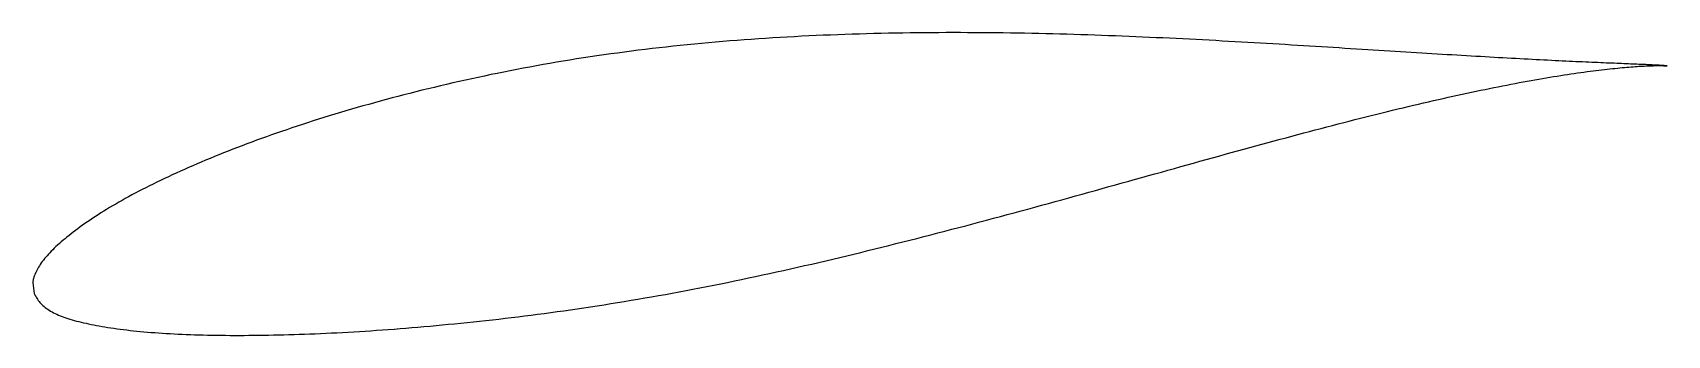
# Model space of a CAD drawing. Header units: metres. Extents: x -32 to 64.7, y -6.9 to 11.
import ezdxf

# ---------------------------------------------------------------- set-up
doc = ezdxf.new("R2010")
doc.units = ezdxf.units.M

msp = doc.modelspace()

# ---------------------------------------------------------------- linework, layer by layer
msp.add_lwpolyline([(64.724, 9.026), (64.722, 9.026), (64.716, 9.027), (64.707, 9.029), (64.693, 9.03), (64.676, 9.032), (64.655, 9.035), (64.63, 9.037), (64.602, 9.039), (64.57, 9.042), (64.534, 9.045), (64.494, 9.048), (64.451, 9.051), (64.403, 9.054), (64.352, 9.057), (64.298, 9.06), (64.239, 9.064), (64.177, 9.067), (64.111, 9.071), (64.042, 9.074), (63.968, 9.078), (63.891, 9.082), (63.811, 9.086), (63.726, 9.09), (63.638, 9.094), (63.547, 9.098), (63.451, 9.102), (63.352, 9.107), (63.249, 9.111), (63.143, 9.116), (63.033, 9.12), (62.919, 9.125), (62.802, 9.13), (62.681, 9.135), (62.556, 9.14), (62.428, 9.146), (62.296, 9.151), (62.161, 9.157), (62.022, 9.162), (61.88, 9.168), (61.734, 9.174), (61.584, 9.181), (61.431, 9.187), (61.274, 9.194), (61.114, 9.2), (60.95, 9.207), (60.783, 9.214), (60.613, 9.222), (60.438, 9.229), (60.261, 9.237), (60.08, 9.245), (59.895, 9.253), (59.708, 9.261), (59.516, 9.27), (59.322, 9.279), (59.124, 9.288), (58.922, 9.298), (58.718, 9.307), (58.509, 9.317), (58.298, 9.327), (58.083, 9.338), (57.865, 9.349), (57.644, 9.36), (57.42, 9.371), (57.192, 9.382), (56.961, 9.394), (56.727, 9.407), (56.489, 9.419), (56.249, 9.432), (56.005, 9.445), (55.758, 9.459), (55.509, 9.472), (55.256, 9.486), (54.999, 9.5), (54.74, 9.515), (54.478, 9.53), (54.213, 9.545), (53.945, 9.56), (53.674, 9.576), (53.4, 9.592), (53.123, 9.608), (52.843, 9.624), (52.56, 9.641), (52.274, 9.658), (51.986, 9.675), (51.694, 9.693), (51.4, 9.711), (51.103, 9.729), (50.803, 9.747), (50.501, 9.765), (50.196, 9.784), (49.888, 9.803), (49.578, 9.822), (49.264, 9.842), (48.949, 9.861), (48.63, 9.881), (48.31, 9.901), (47.986, 9.922), (47.66, 9.942), (47.332, 9.963), (47.001, 9.983), (46.668, 10.005), (46.332, 10.026), (45.994, 10.047), (45.653, 10.068), (45.311, 10.09), (44.966, 10.111), (44.618, 10.133), (44.269, 10.155), (43.917, 10.177), (43.563, 10.199), (43.207, 10.221), (42.849, 10.243), (42.488, 10.265), (42.126, 10.287), (41.761, 10.309), (41.395, 10.331), (41.026, 10.353), (40.656, 10.375), (40.284, 10.396), (39.909, 10.418), (39.533, 10.44), (39.155, 10.461), (38.776, 10.482), (38.394, 10.503), (38.011, 10.524), (37.626, 10.545), (37.24, 10.565), (36.851, 10.585), (36.462, 10.605), (36.07, 10.625), (35.677, 10.644), (35.283, 10.663), (34.887, 10.682), (34.49, 10.7), (34.091, 10.719), (33.691, 10.736), (33.289, 10.753), (32.886, 10.77), (32.482, 10.786), (32.077, 10.802), (31.67, 10.818), (31.262, 10.833), (30.853, 10.847), (30.444, 10.861), (30.032, 10.874), (29.62, 10.887), (29.207, 10.9), (28.793, 10.911), (28.378, 10.922), (27.962, 10.932), (27.545, 10.942), (27.127, 10.951), (26.709, 10.959), (26.289, 10.967), (25.869, 10.973), (25.449, 10.979), (25.027, 10.985), (24.605, 10.989), (24.182, 10.993), (23.759, 10.995), (23.335, 10.997), (22.911, 10.998), (22.486, 10.999), (22.061, 10.998), (21.636, 10.997), (21.21, 10.994), (20.783, 10.991), (20.357, 10.987), (19.93, 10.982), (19.503, 10.976), (19.076, 10.969), (18.648, 10.961), (18.221, 10.952), (17.793, 10.942), (17.365, 10.93), (16.938, 10.918), (16.51, 10.905), (16.082, 10.891), (15.655, 10.876), (15.228, 10.859), (14.8, 10.842), (14.373, 10.823), (13.946, 10.803), (13.52, 10.782), (13.093, 10.76), (12.668, 10.737), (12.242, 10.712), (11.817, 10.686), (11.392, 10.66), (10.968, 10.631), (10.544, 10.602), (10.121, 10.571), (9.698, 10.539), (9.276, 10.506), (8.854, 10.471), (8.434, 10.436), (8.013, 10.399), (7.594, 10.36), (7.176, 10.32), (6.758, 10.279), (6.341, 10.237), (5.925, 10.193), (5.51, 10.148), (5.095, 10.101), (4.682, 10.054), (4.27, 10.004), (3.859, 9.954), (3.449, 9.902), (3.04, 9.848), (2.632, 9.793), (2.225, 9.737), (1.819, 9.68), (1.415, 9.622), (1.012, 9.562), (0.61, 9.5), (0.21, 9.438), (-0.19, 9.374), (-0.587, 9.308), (-0.984, 9.242), (-1.379, 9.174), (-1.772, 9.105), (-2.164, 9.035), (-2.555, 8.963), (-2.944, 8.891), (-3.331, 8.817), (-3.717, 8.742), (-4.101, 8.665), (-4.484, 8.588), (-4.865, 8.51), (-5.244, 8.43), (-5.621, 8.35), (-5.997, 8.269), (-6.371, 8.186), (-6.743, 8.103), (-7.113, 8.018), (-7.482, 7.933), (-7.848, 7.847), (-8.213, 7.759), (-8.575, 7.672), (-8.936, 7.583), (-9.295, 7.494), (-9.651, 7.403), (-10.006, 7.312), (-10.359, 7.221), (-10.709, 7.128), (-11.058, 7.035), (-11.404, 6.941), (-11.748, 6.847), (-12.09, 6.751), (-12.43, 6.656), (-12.767, 6.559), (-13.102, 6.462), (-13.435, 6.364), (-13.766, 6.266), (-14.094, 6.166), (-14.42, 6.067), (-14.743, 5.967), (-15.064, 5.866), (-15.383, 5.765), (-15.699, 5.663), (-16.013, 5.561), (-16.324, 5.458), (-16.633, 5.355), (-16.939, 5.251), (-17.242, 5.147), (-17.543, 5.043), (-17.842, 4.938), (-18.137, 4.832), (-18.431, 4.727), (-18.721, 4.621), (-19.009, 4.515), (-19.294, 4.409), (-19.576, 4.302), (-19.856, 4.195), (-20.132, 4.088), (-20.406, 3.98), (-20.677, 3.873), (-20.946, 3.765), (-21.211, 3.657), (-21.474, 3.549), (-21.733, 3.441), (-21.99, 3.333), (-22.244, 3.224), (-22.495, 3.116), (-22.743, 3.007), (-22.988, 2.899), (-23.23, 2.79), (-23.469, 2.682), (-23.705, 2.573), (-23.937, 2.464), (-24.167, 2.356), (-24.394, 2.247), (-24.618, 2.139), (-24.838, 2.031), (-25.055, 1.922), (-25.27, 1.814), (-25.481, 1.706), (-25.689, 1.598), (-25.893, 1.49), (-26.095, 1.383), (-26.293, 1.275), (-26.488, 1.168), (-26.68, 1.061), (-26.868, 0.954), (-27.053, 0.847), (-27.235, 0.741), (-27.414, 0.634), (-27.589, 0.528), (-27.761, 0.422), (-27.93, 0.316), (-28.095, 0.211), (-28.257, 0.106), (-28.415, 0.002), (-28.57, -0.103), (-28.722, -0.206), (-28.87, -0.31), (-29.015, -0.412), (-29.157, -0.514), (-29.295, -0.615), (-29.429, -0.716), (-29.561, -0.816), (-29.688, -0.915), (-29.813, -1.014), (-29.934, -1.111), (-30.051, -1.208), (-30.165, -1.304), (-30.276, -1.399), (-30.383, -1.493), (-30.487, -1.586), (-30.587, -1.678), (-30.684, -1.77), (-30.777, -1.861), (-30.866, -1.951), (-30.952, -2.04), (-31.035, -2.129), (-31.114, -2.216), (-31.189, -2.303), (-31.261, -2.389), (-31.329, -2.475), (-31.394, -2.56), (-31.455, -2.644), (-31.512, -2.727), (-31.566, -2.809), (-31.617, -2.89), (-31.663, -2.971), (-31.707, -3.05), (-31.746, -3.128), (-31.782, -3.204), (-31.815, -3.279), (-31.844, -3.352), (-31.87, -3.423), (-31.892, -3.492), (-31.911, -3.557), (-31.927, -3.619), (-31.939, -3.677), (-31.949, -3.728), (-31.956, -3.772), (-31.961, -3.806), (-31.963, -3.828), (-31.879, -4.446), (-31.876, -4.45), (-31.869, -4.464), (-31.856, -4.487), (-31.838, -4.52), (-31.815, -4.566), (-31.787, -4.619), (-31.755, -4.677), (-31.718, -4.738), (-31.678, -4.8), (-31.633, -4.863), (-31.585, -4.926), (-31.534, -4.988), (-31.478, -5.049), (-31.419, -5.109), (-31.357, -5.168), (-31.291, -5.226), (-31.221, -5.282), (-31.148, -5.337), (-31.072, -5.391), (-30.992, -5.443), (-30.908, -5.495), (-30.821, -5.544), (-30.73, -5.593), (-30.636, -5.64), (-30.539, -5.687), (-30.438, -5.731), (-30.333, -5.775), (-30.225, -5.817), (-30.113, -5.859), (-29.998, -5.899), (-29.88, -5.938), (-29.758, -5.976), (-29.633, -6.013), (-29.504, -6.05), (-29.371, -6.085), (-29.235, -6.12), (-29.096, -6.154), (-28.953, -6.187), (-28.807, -6.22), (-28.657, -6.252), (-28.504, -6.284), (-28.348, -6.315), (-28.188, -6.346), (-28.024, -6.376), (-27.858, -6.405), (-27.687, -6.433), (-27.514, -6.461), (-27.337, -6.489), (-27.157, -6.516), (-26.973, -6.542), (-26.786, -6.567), (-26.596, -6.591), (-26.403, -6.615), (-26.206, -6.638), (-26.006, -6.66), (-25.803, -6.681), (-25.597, -6.701), (-25.388, -6.72), (-25.175, -6.739), (-24.96, -6.757), (-24.741, -6.773), (-24.519, -6.789), (-24.294, -6.804), (-24.066, -6.818), (-23.835, -6.832), (-23.6, -6.844), (-23.363, -6.856), (-23.123, -6.867), (-22.88, -6.877), (-22.633, -6.886), (-22.384, -6.895), (-22.132, -6.902), (-21.877, -6.909), (-21.619, -6.915), (-21.358, -6.921), (-21.095, -6.925), (-20.828, -6.928), (-20.559, -6.931), (-20.287, -6.933), (-20.012, -6.934), (-19.734, -6.934), (-19.454, -6.934), (-19.171, -6.932), (-18.885, -6.93), (-18.596, -6.927), (-18.305, -6.923), (-18.011, -6.918), (-17.715, -6.913), (-17.416, -6.906), (-17.115, -6.899), (-16.811, -6.891), (-16.504, -6.881), (-16.195, -6.871), (-15.884, -6.86), (-15.57, -6.849), (-15.253, -6.836), (-14.935, -6.823), (-14.614, -6.808), (-14.29, -6.793), (-13.965, -6.776), (-13.637, -6.759), (-13.306, -6.741), (-12.974, -6.721), (-12.639, -6.701), (-12.302, -6.68), (-11.963, -6.658), (-11.622, -6.635), (-11.279, -6.611), (-10.934, -6.586), (-10.587, -6.56), (-10.237, -6.533), (-9.886, -6.505), (-9.533, -6.476), (-9.178, -6.446), (-8.821, -6.415), (-8.462, -6.383), (-8.101, -6.35), (-7.738, -6.316), (-7.374, -6.281), (-7.008, -6.245), (-6.64, -6.208), (-6.27, -6.17), (-5.899, -6.131), (-5.526, -6.092), (-5.151, -6.051), (-4.775, -6.009), (-4.397, -5.966), (-4.018, -5.921), (-3.637, -5.876), (-3.255, -5.83), (-2.872, -5.782), (-2.487, -5.733), (-2.1, -5.684), (-1.713, -5.633), (-1.324, -5.58), (-0.933, -5.527), (-0.542, -5.473), (-0.149, -5.417), (0.245, -5.36), (0.64, -5.302), (1.036, -5.242), (1.433, -5.181), (1.831, -5.119), (2.231, -5.056), (2.631, -4.992), (3.032, -4.926), (3.434, -4.859), (3.837, -4.791), (4.241, -4.721), (4.646, -4.65), (5.051, -4.578), (5.458, -4.505), (5.865, -4.431), (6.272, -4.355), (6.681, -4.278), (7.09, -4.2), (7.5, -4.121), (7.91, -4.04), (8.32, -3.959), (8.732, -3.876), (9.144, -3.793), (9.556, -3.708), (9.969, -3.622), (10.382, -3.535), (10.795, -3.447), (11.209, -3.357), (11.623, -3.267), (12.038, -3.176), (12.452, -3.084), (12.867, -2.991), (13.283, -2.898), (13.698, -2.803), (14.113, -2.707), (14.529, -2.611), (14.945, -2.514), (15.36, -2.416), (15.776, -2.317), (16.192, -2.217), (16.607, -2.117), (17.023, -2.016), (17.438, -1.915), (17.854, -1.812), (18.269, -1.709), (18.684, -1.606), (19.099, -1.502), (19.514, -1.397), (19.928, -1.292), (20.342, -1.187), (20.756, -1.08), (21.169, -0.974), (21.582, -0.867), (21.995, -0.759), (22.407, -0.652), (22.819, -0.544), (23.23, -0.436), (23.64, -0.327), (24.051, -0.218), (24.46, -0.109), (24.869, 0.001), (25.277, 0.11), (25.685, 0.22), (26.091, 0.33), (26.497, 0.44), (26.903, 0.55), (27.307, 0.661), (27.711, 0.771), (28.114, 0.881), (28.516, 0.992), (28.917, 1.103), (29.317, 1.213), (29.716, 1.324), (30.114, 1.434), (30.512, 1.544), (30.908, 1.655), (31.303, 1.765), (31.697, 1.875), (32.089, 1.984), (32.481, 2.093), (32.872, 2.202), (33.261, 2.311), (33.649, 2.42), (34.036, 2.528), (34.421, 2.636), (34.805, 2.743), (35.188, 2.85), (35.569, 2.957), (35.949, 3.063), (36.328, 3.168), (36.705, 3.274), (37.081, 3.378), (37.455, 3.483), (37.828, 3.586), (38.199, 3.689), (38.568, 3.791), (38.936, 3.893), (39.302, 3.994), (39.667, 4.094), (40.029, 4.194), (40.391, 4.293), (40.75, 4.391), (41.107, 4.488), (41.463, 4.585), (41.817, 4.681), (42.17, 4.776), (42.52, 4.869), (42.868, 4.963), (43.215, 5.055), (43.559, 5.147), (43.902, 5.238), (44.242, 5.328), (44.581, 5.416), (44.917, 5.504), (45.252, 5.591), (45.584, 5.677), (45.914, 5.762), (46.242, 5.846), (46.568, 5.928), (46.892, 6.01), (47.213, 6.091), (47.533, 6.171), (47.85, 6.249), (48.164, 6.327), (48.477, 6.403), (48.787, 6.478), (49.095, 6.553), (49.4, 6.626), (49.703, 6.698), (50.003, 6.768), (50.302, 6.838), (50.597, 6.907), (50.89, 6.974), (51.181, 7.04), (51.469, 7.105), (51.754, 7.17), (52.037, 7.232), (52.318, 7.294), (52.595, 7.355), (52.87, 7.414), (53.143, 7.472), (53.412, 7.529), (53.679, 7.585), (53.944, 7.64), (54.205, 7.694), (54.464, 7.746), (54.72, 7.797), (54.973, 7.847), (55.223, 7.896), (55.471, 7.944), (55.715, 7.99), (55.957, 8.036), (56.196, 8.08), (56.431, 8.124), (56.664, 8.166), (56.894, 8.207), (57.121, 8.247), (57.345, 8.285), (57.566, 8.322), (57.784, 8.359), (57.999, 8.394), (58.21, 8.428), (58.419, 8.461), (58.624, 8.494), (58.827, 8.525), (59.026, 8.554), (59.222, 8.583), (59.415, 8.611), (59.604, 8.638), (59.791, 8.664), (59.974, 8.688), (60.154, 8.712), (60.331, 8.735), (60.504, 8.757), (60.674, 8.778), (60.841, 8.798), (61.005, 8.817), (61.165, 8.835), (61.322, 8.852), (61.475, 8.869), (61.625, 8.884), (61.772, 8.899), (61.915, 8.913), (62.055, 8.926), (62.192, 8.938), (62.324, 8.95), (62.454, 8.96), (62.58, 8.97), (62.703, 8.98), (62.822, 8.988), (62.937, 8.996), (63.049, 9.004), (63.158, 9.01), (63.263, 9.016), (63.364, 9.022), (63.462, 9.026), (63.556, 9.03), (63.647, 9.034), (63.734, 9.037), (63.817, 9.04), (63.897, 9.042), (63.973, 9.043), (64.046, 9.045), (64.115, 9.045), (64.18, 9.046), (64.242, 9.046), (64.3, 9.046), (64.354, 9.045), (64.405, 9.044), (64.452, 9.043), (64.495, 9.042), (64.534, 9.04), (64.57, 9.039), (64.602, 9.037), (64.631, 9.035), (64.655, 9.034), (64.676, 9.032), (64.693, 9.03), (64.707, 9.029), (64.716, 9.027), (64.722, 9.026), (64.724, 9.026)], close=True)

doc.saveas('drawing.dxf')
